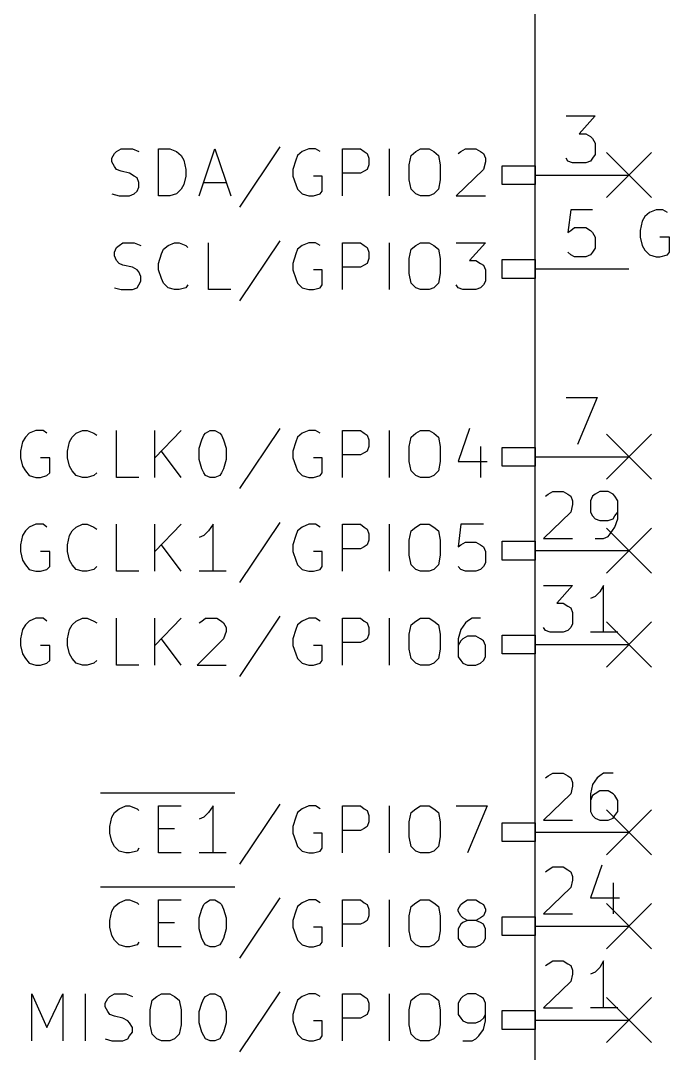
# Model space of a CAD drawing. Extents: x 0.4 to 11.3, y -7.9 to -0.4.
# Drawn here: x 8.752 to 9.443, y -3.035 to -1.935 of the extents above; entities that cross this region are included whole.
import ezdxf

# ---------------------------------------------------------------- set-up
doc = ezdxf.new("R2010")
doc.units = 0
doc.header["$MEASUREMENT"] = 0
for name, color, linetype in [('BLACK', 7, 'CONTINUOUS'), ('BLUE2', 5, 'CONTINUOUS'), ('CYAN2', 4, 'CONTINUOUS'), ('LYELLOW', 51, 'CONTINUOUS'), ('RED2', 1, 'CONTINUOUS')]:
    doc.layers.add(name, color=color, linetype=linetype)

msp = doc.modelspace()

# ---------------------------------------------------------------- linework, layer by layer
at = {"layer": 'BLACK', "linetype": 'CONTINUOUS'}
for p, q in [((9.417, -2.144), (9.414, -2.149)), ((9.422, -2.14), (9.417, -2.144)), ((9.429, -2.137), (9.422, -2.14)), ((9.436, -2.137), (9.429, -2.137)), ((9.441, -2.14), (9.436, -2.137)), ((9.414, -2.149), (9.412, -2.159)), ((9.412, -2.159), (9.412, -2.166)), ((9.412, -2.166), (9.414, -2.175)), ((9.443, -2.166), (9.433, -2.166)), ((9.443, -2.182), (9.443, -2.166)), ((9.414, -2.175), (9.417, -2.18)), ((9.417, -2.18), (9.422, -2.185)), ((9.422, -2.185), (9.429, -2.187)), ((9.429, -2.187), (9.433, -2.187)), ((9.433, -2.187), (9.441, -2.185)), ((9.441, -2.185), (9.443, -2.182))]:
    msp.add_line(p, q, dxfattribs=at)
at = {"layer": 'BLUE2', "linetype": 'CONTINUOUS'}
for p, q in [((9.376, -2.076), (9.424, -2.124)), ((9.424, -2.076), (9.376, -2.124)), ((9.376, -2.376), (9.424, -2.424)), ((9.424, -2.376), (9.376, -2.424)), ((9.376, -2.476), (9.424, -2.524)), ((9.424, -2.476), (9.376, -2.524)), ((9.376, -2.576), (9.424, -2.624)), ((9.424, -2.576), (9.376, -2.624)), ((9.376, -2.776), (9.424, -2.824)), ((9.424, -2.776), (9.376, -2.824)), ((9.376, -2.876), (9.424, -2.924)), ((9.424, -2.876), (9.376, -2.924)), ((9.376, -2.976), (9.424, -3.024)), ((9.424, -2.976), (9.376, -3.024))]:
    msp.add_line(p, q, dxfattribs=at)
at = {"layer": 'CYAN2', "linetype": 'CONTINUOUS'}
for p, q in [((8.849, -2.082), (8.852, -2.077)), ((8.852, -2.077), (8.854, -2.075)), ((8.854, -2.075), (8.859, -2.072)), ((8.859, -2.072), (8.871, -2.072)), ((8.871, -2.072), (8.878, -2.075)), ((8.899, -2.122), (8.899, -2.072)), ((8.899, -2.072), (8.911, -2.072)), ((8.911, -2.072), (8.918, -2.075)), ((8.918, -2.075), (8.923, -2.079)), ((8.942, -2.122), (8.959, -2.072)), ((8.959, -2.072), (8.976, -2.122)), ((9.028, -2.07), (8.985, -2.134)), ((9.052, -2.075), (9.047, -2.079)), ((9.059, -2.072), (9.052, -2.075)), ((9.066, -2.072), (9.059, -2.072)), ((9.071, -2.075), (9.066, -2.072)), ((9.095, -2.122), (9.095, -2.072)), ((9.095, -2.072), (9.114, -2.072)), ((9.114, -2.072), (9.118, -2.075)), ((9.118, -2.075), (9.121, -2.077)), ((9.121, -2.077), (9.123, -2.082)), ((9.145, -2.122), (9.145, -2.072)), ((9.168, -2.079), (9.173, -2.075)), ((9.173, -2.075), (9.178, -2.072)), ((9.178, -2.072), (9.187, -2.072)), ((9.187, -2.072), (9.192, -2.075)), ((9.192, -2.075), (9.197, -2.079)), ((9.218, -2.077), (9.221, -2.075)), ((9.221, -2.075), (9.226, -2.072)), ((9.226, -2.072), (9.237, -2.072)), ((9.237, -2.072), (9.242, -2.075)), ((9.242, -2.075), (9.245, -2.077)), ((9.245, -2.077), (9.247, -2.082)), ((8.849, -2.086), (8.849, -2.082)), ((8.852, -2.091), (8.849, -2.086)), ((8.923, -2.079), (8.926, -2.084)), ((8.926, -2.084), (8.928, -2.094)), ((9.045, -2.084), (9.042, -2.094)), ((9.047, -2.079), (9.045, -2.084)), ((9.123, -2.089), (9.121, -2.094)), ((9.123, -2.082), (9.123, -2.089)), ((9.166, -2.089), (9.168, -2.079)), ((9.166, -2.105), (9.166, -2.089)), ((9.197, -2.079), (9.199, -2.089)), ((9.199, -2.089), (9.199, -2.105)), ((9.247, -2.086), (9.245, -2.094)), ((9.247, -2.082), (9.247, -2.086)), ((8.854, -2.094), (8.852, -2.091)), ((8.859, -2.096), (8.854, -2.094)), ((8.868, -2.098), (8.859, -2.096)), ((8.873, -2.101), (8.868, -2.098)), ((8.876, -2.103), (8.873, -2.101)), ((8.928, -2.101), (8.926, -2.11)), ((8.928, -2.094), (8.928, -2.101)), ((9.042, -2.094), (9.042, -2.101)), ((9.042, -2.101), (9.045, -2.11)), ((9.073, -2.101), (9.064, -2.101)), ((9.073, -2.117), (9.073, -2.101)), ((9.114, -2.098), (9.095, -2.098)), ((9.118, -2.096), (9.114, -2.098)), ((9.121, -2.094), (9.118, -2.096)), ((9.245, -2.094), (9.216, -2.122)), ((8.878, -2.108), (8.876, -2.103)), ((8.878, -2.113), (8.878, -2.108)), ((8.926, -2.11), (8.923, -2.115)), ((8.947, -2.108), (8.971, -2.108)), ((9.045, -2.11), (9.047, -2.115)), ((9.168, -2.115), (9.166, -2.105)), ((9.199, -2.105), (9.197, -2.115)), ((8.849, -2.12), (8.857, -2.122)), ((8.857, -2.122), (8.868, -2.122)), ((8.868, -2.122), (8.873, -2.12)), ((8.873, -2.12), (8.876, -2.117)), ((8.876, -2.117), (8.878, -2.113)), ((8.911, -2.122), (8.899, -2.122)), ((8.918, -2.12), (8.911, -2.122)), ((8.923, -2.115), (8.918, -2.12)), ((9.047, -2.115), (9.052, -2.12)), ((9.052, -2.12), (9.059, -2.122)), ((9.059, -2.122), (9.064, -2.122)), ((9.064, -2.122), (9.071, -2.12)), ((9.071, -2.12), (9.073, -2.117)), ((9.173, -2.12), (9.168, -2.115)), ((9.178, -2.122), (9.173, -2.12)), ((9.187, -2.122), (9.178, -2.122)), ((9.192, -2.12), (9.187, -2.122)), ((9.197, -2.115), (9.192, -2.12)), ((9.216, -2.122), (9.247, -2.122)), ((8.852, -2.182), (8.854, -2.177)), ((8.854, -2.177), (8.857, -2.175)), ((8.857, -2.175), (8.861, -2.172)), ((8.861, -2.172), (8.873, -2.172)), ((8.873, -2.172), (8.88, -2.175)), ((8.904, -2.179), (8.909, -2.175)), ((8.909, -2.175), (8.916, -2.172)), ((8.916, -2.172), (8.921, -2.172)), ((8.921, -2.172), (8.928, -2.175)), ((8.928, -2.175), (8.93, -2.177)), ((8.952, -2.222), (8.952, -2.172)), ((9.028, -2.17), (8.985, -2.234)), ((9.052, -2.175), (9.047, -2.179)), ((9.059, -2.172), (9.052, -2.175)), ((9.066, -2.172), (9.059, -2.172)), ((9.071, -2.175), (9.066, -2.172)), ((9.095, -2.222), (9.095, -2.172)), ((9.095, -2.172), (9.114, -2.172)), ((9.114, -2.172), (9.118, -2.175)), ((9.118, -2.175), (9.121, -2.177)), ((9.121, -2.177), (9.123, -2.182)), ((9.145, -2.222), (9.145, -2.172)), ((9.168, -2.179), (9.173, -2.175)), ((9.173, -2.175), (9.178, -2.172)), ((9.178, -2.172), (9.187, -2.172)), ((9.187, -2.172), (9.192, -2.175)), ((9.192, -2.175), (9.197, -2.179)), ((9.216, -2.172), (9.247, -2.172)), ((9.247, -2.172), (9.23, -2.191)), ((8.852, -2.186), (8.852, -2.182)), ((8.854, -2.191), (8.852, -2.186)), ((8.899, -2.194), (8.902, -2.184)), ((8.902, -2.184), (8.904, -2.179)), ((9.045, -2.184), (9.042, -2.194)), ((9.047, -2.179), (9.045, -2.184)), ((9.123, -2.182), (9.123, -2.189)), ((9.166, -2.189), (9.168, -2.179)), ((9.197, -2.179), (9.199, -2.189)), ((8.857, -2.194), (8.854, -2.191)), ((8.861, -2.196), (8.857, -2.194)), ((8.871, -2.198), (8.861, -2.196)), ((8.876, -2.201), (8.871, -2.198)), ((8.899, -2.201), (8.899, -2.194)), ((9.042, -2.194), (9.042, -2.201)), ((9.114, -2.198), (9.095, -2.198)), ((9.118, -2.196), (9.114, -2.198)), ((9.121, -2.194), (9.118, -2.196)), ((9.123, -2.189), (9.121, -2.194)), ((9.166, -2.205), (9.166, -2.189)), ((9.199, -2.189), (9.199, -2.205)), ((9.23, -2.191), (9.237, -2.191)), ((9.237, -2.191), (9.242, -2.194)), ((9.242, -2.194), (9.245, -2.196)), ((9.245, -2.196), (9.247, -2.201)), ((8.878, -2.203), (8.876, -2.201)), ((8.88, -2.208), (8.878, -2.203)), ((8.88, -2.213), (8.88, -2.208)), ((8.902, -2.21), (8.899, -2.201)), ((8.904, -2.215), (8.902, -2.21)), ((9.042, -2.201), (9.045, -2.21)), ((9.045, -2.21), (9.047, -2.215)), ((9.073, -2.201), (9.064, -2.201)), ((9.073, -2.217), (9.073, -2.201)), ((9.168, -2.215), (9.166, -2.205)), ((9.199, -2.205), (9.197, -2.215)), ((9.247, -2.201), (9.247, -2.213)), ((8.852, -2.22), (8.859, -2.222)), ((8.859, -2.222), (8.871, -2.222)), ((8.871, -2.222), (8.876, -2.22)), ((8.876, -2.22), (8.878, -2.217)), ((8.878, -2.217), (8.88, -2.213)), ((8.909, -2.22), (8.904, -2.215)), ((8.916, -2.222), (8.909, -2.22)), ((8.921, -2.222), (8.916, -2.222)), ((8.928, -2.22), (8.921, -2.222)), ((8.93, -2.217), (8.928, -2.22)), ((8.976, -2.222), (8.952, -2.222)), ((9.047, -2.215), (9.052, -2.22)), ((9.052, -2.22), (9.059, -2.222)), ((9.059, -2.222), (9.064, -2.222)), ((9.064, -2.222), (9.071, -2.22)), ((9.071, -2.22), (9.073, -2.217)), ((9.173, -2.22), (9.168, -2.215)), ((9.178, -2.222), (9.173, -2.22)), ((9.187, -2.222), (9.178, -2.222)), ((9.192, -2.22), (9.187, -2.222)), ((9.197, -2.215), (9.192, -2.22)), ((9.218, -2.22), (9.216, -2.217)), ((9.223, -2.222), (9.218, -2.22)), ((9.237, -2.222), (9.223, -2.222)), ((9.242, -2.22), (9.237, -2.222)), ((9.245, -2.217), (9.242, -2.22)), ((9.247, -2.213), (9.245, -2.217)), ((8.761, -2.375), (8.757, -2.379)), ((8.768, -2.372), (8.761, -2.375)), ((8.776, -2.372), (8.768, -2.372)), ((8.78, -2.375), (8.776, -2.372)), ((8.807, -2.379), (8.811, -2.375)), ((8.811, -2.375), (8.818, -2.372)), ((8.818, -2.372), (8.823, -2.372)), ((8.823, -2.372), (8.83, -2.375)), ((8.83, -2.375), (8.833, -2.377)), ((8.854, -2.422), (8.854, -2.372)), ((8.895, -2.422), (8.895, -2.372)), ((8.923, -2.372), (8.895, -2.401)), ((8.947, -2.377), (8.949, -2.375)), ((8.949, -2.375), (8.954, -2.372)), ((8.954, -2.372), (8.959, -2.372)), ((8.959, -2.372), (8.964, -2.375)), ((8.964, -2.375), (8.966, -2.377)), ((9.028, -2.37), (8.985, -2.434)), ((9.052, -2.375), (9.047, -2.379)), ((9.059, -2.372), (9.052, -2.375)), ((9.066, -2.372), (9.059, -2.372)), ((9.071, -2.375), (9.066, -2.372)), ((9.095, -2.422), (9.095, -2.372)), ((9.095, -2.372), (9.114, -2.372)), ((9.114, -2.372), (9.118, -2.375)), ((9.118, -2.375), (9.121, -2.377)), ((9.145, -2.422), (9.145, -2.372)), ((9.168, -2.379), (9.173, -2.375)), ((9.173, -2.375), (9.178, -2.372)), ((9.178, -2.372), (9.187, -2.372)), ((9.187, -2.372), (9.192, -2.375)), ((9.192, -2.375), (9.197, -2.379)), ((9.23, -2.37), (9.218, -2.405)), ((8.754, -2.384), (8.752, -2.394)), ((8.757, -2.379), (8.754, -2.384)), ((8.802, -2.394), (8.804, -2.384)), ((8.804, -2.384), (8.807, -2.379)), ((8.942, -2.391), (8.945, -2.382)), ((8.945, -2.382), (8.947, -2.377)), ((8.966, -2.377), (8.968, -2.382)), ((8.968, -2.382), (8.971, -2.391)), ((9.045, -2.384), (9.042, -2.394)), ((9.047, -2.379), (9.045, -2.384)), ((9.121, -2.377), (9.123, -2.382)), ((9.123, -2.382), (9.123, -2.389)), ((9.166, -2.389), (9.168, -2.379)), ((9.197, -2.379), (9.199, -2.389)), ((8.752, -2.394), (8.752, -2.401)), ((8.802, -2.401), (8.802, -2.394)), ((8.923, -2.422), (8.902, -2.394)), ((8.942, -2.403), (8.942, -2.391)), ((8.971, -2.391), (8.971, -2.403)), ((9.042, -2.394), (9.042, -2.401)), ((9.118, -2.396), (9.114, -2.398)), ((9.121, -2.394), (9.118, -2.396)), ((9.123, -2.389), (9.121, -2.394)), ((9.166, -2.405), (9.166, -2.389)), ((9.199, -2.389), (9.199, -2.405)), ((9.242, -2.389), (9.242, -2.422)), ((8.752, -2.401), (8.754, -2.41)), ((8.783, -2.401), (8.773, -2.401)), ((8.783, -2.417), (8.783, -2.401)), ((8.804, -2.41), (8.802, -2.401)), ((8.945, -2.413), (8.942, -2.403)), ((8.971, -2.403), (8.968, -2.413)), ((9.042, -2.401), (9.045, -2.41)), ((9.073, -2.401), (9.064, -2.401)), ((9.073, -2.417), (9.073, -2.401)), ((9.114, -2.398), (9.095, -2.398)), ((9.168, -2.415), (9.166, -2.405)), ((9.199, -2.405), (9.197, -2.415)), ((9.218, -2.405), (9.249, -2.405)), ((8.754, -2.41), (8.757, -2.415)), ((8.757, -2.415), (8.761, -2.42)), ((8.761, -2.42), (8.768, -2.422)), ((8.773, -2.422), (8.78, -2.42)), ((8.78, -2.42), (8.783, -2.417)), ((8.807, -2.415), (8.804, -2.41)), ((8.811, -2.42), (8.807, -2.415)), ((8.818, -2.422), (8.811, -2.42)), ((8.83, -2.42), (8.823, -2.422)), ((8.833, -2.417), (8.83, -2.42)), ((8.947, -2.417), (8.945, -2.413)), ((8.949, -2.42), (8.947, -2.417)), ((8.954, -2.422), (8.949, -2.42)), ((8.964, -2.42), (8.959, -2.422)), ((8.966, -2.417), (8.964, -2.42)), ((8.968, -2.413), (8.966, -2.417)), ((9.045, -2.41), (9.047, -2.415)), ((9.047, -2.415), (9.052, -2.42)), ((9.052, -2.42), (9.059, -2.422)), ((9.064, -2.422), (9.071, -2.42)), ((9.071, -2.42), (9.073, -2.417)), ((9.173, -2.42), (9.168, -2.415)), ((9.178, -2.422), (9.173, -2.42)), ((9.192, -2.42), (9.187, -2.422)), ((9.197, -2.415), (9.192, -2.42)), ((8.768, -2.422), (8.773, -2.422)), ((8.823, -2.422), (8.818, -2.422)), ((8.878, -2.422), (8.854, -2.422)), ((8.959, -2.422), (8.954, -2.422)), ((9.059, -2.422), (9.064, -2.422)), ((9.187, -2.422), (9.178, -2.422)), ((8.768, -2.472), (8.761, -2.475)), ((8.776, -2.472), (8.768, -2.472)), ((8.78, -2.475), (8.776, -2.472)), ((8.811, -2.475), (8.818, -2.472)), ((8.818, -2.472), (8.823, -2.472)), ((8.823, -2.472), (8.83, -2.475)), ((8.854, -2.522), (8.854, -2.472)), ((8.895, -2.522), (8.895, -2.472)), ((8.923, -2.472), (8.895, -2.501)), ((8.957, -2.472), (8.952, -2.479)), ((8.957, -2.522), (8.957, -2.472)), ((9.028, -2.47), (8.985, -2.534)), ((9.059, -2.472), (9.052, -2.475)), ((9.066, -2.472), (9.059, -2.472)), ((9.071, -2.475), (9.066, -2.472)), ((9.095, -2.522), (9.095, -2.472)), ((9.095, -2.472), (9.114, -2.472)), ((9.114, -2.472), (9.118, -2.475)), ((9.145, -2.522), (9.145, -2.472)), ((9.173, -2.475), (9.178, -2.472)), ((9.178, -2.472), (9.187, -2.472)), ((9.187, -2.472), (9.192, -2.475)), ((9.221, -2.472), (9.218, -2.496)), ((9.245, -2.472), (9.221, -2.472)), ((8.754, -2.484), (8.752, -2.494)), ((8.757, -2.479), (8.754, -2.484)), ((8.761, -2.475), (8.757, -2.479)), ((8.802, -2.494), (8.804, -2.484)), ((8.804, -2.484), (8.807, -2.479)), ((8.807, -2.479), (8.811, -2.475)), ((8.83, -2.475), (8.833, -2.477)), ((8.947, -2.484), (8.942, -2.486)), ((8.952, -2.479), (8.947, -2.484)), ((9.045, -2.484), (9.042, -2.494)), ((9.047, -2.479), (9.045, -2.484)), ((9.052, -2.475), (9.047, -2.479)), ((9.118, -2.475), (9.121, -2.477)), ((9.121, -2.477), (9.123, -2.482)), ((9.123, -2.482), (9.123, -2.489)), ((9.166, -2.489), (9.168, -2.479)), ((9.168, -2.479), (9.173, -2.475)), ((9.192, -2.475), (9.197, -2.479)), ((9.197, -2.479), (9.199, -2.489)), ((8.752, -2.494), (8.752, -2.501)), ((8.802, -2.501), (8.802, -2.494)), ((8.923, -2.522), (8.902, -2.494)), ((9.042, -2.494), (9.042, -2.501)), ((9.118, -2.496), (9.114, -2.498)), ((9.121, -2.494), (9.118, -2.496)), ((9.123, -2.489), (9.121, -2.494)), ((9.166, -2.505), (9.166, -2.489)), ((9.199, -2.489), (9.199, -2.505)), ((9.218, -2.496), (9.221, -2.494)), ((9.221, -2.494), (9.226, -2.491)), ((9.226, -2.491), (9.237, -2.491)), ((9.237, -2.491), (9.242, -2.494)), ((9.242, -2.494), (9.245, -2.496)), ((9.245, -2.496), (9.247, -2.501)), ((8.752, -2.501), (8.754, -2.51)), ((8.783, -2.501), (8.773, -2.501)), ((8.783, -2.517), (8.783, -2.501)), ((8.804, -2.51), (8.802, -2.501)), ((9.042, -2.501), (9.045, -2.51)), ((9.073, -2.501), (9.064, -2.501)), ((9.073, -2.517), (9.073, -2.501)), ((9.114, -2.498), (9.095, -2.498)), ((9.168, -2.515), (9.166, -2.505)), ((9.199, -2.505), (9.197, -2.515)), ((9.247, -2.501), (9.247, -2.513)), ((8.754, -2.51), (8.757, -2.515)), ((8.757, -2.515), (8.761, -2.52)), ((8.78, -2.52), (8.783, -2.517)), ((8.807, -2.515), (8.804, -2.51)), ((8.811, -2.52), (8.807, -2.515)), ((8.833, -2.517), (8.83, -2.52)), ((9.045, -2.51), (9.047, -2.515)), ((9.047, -2.515), (9.052, -2.52)), ((9.071, -2.52), (9.073, -2.517)), ((9.173, -2.52), (9.168, -2.515)), ((9.197, -2.515), (9.192, -2.52)), ((9.221, -2.52), (9.218, -2.517)), ((9.245, -2.517), (9.242, -2.52)), ((9.247, -2.513), (9.245, -2.517)), ((8.761, -2.52), (8.768, -2.522)), ((8.768, -2.522), (8.773, -2.522)), ((8.773, -2.522), (8.78, -2.52)), ((8.818, -2.522), (8.811, -2.52)), ((8.823, -2.522), (8.818, -2.522)), ((8.83, -2.52), (8.823, -2.522)), ((8.878, -2.522), (8.854, -2.522)), ((8.971, -2.522), (8.942, -2.522)), ((9.052, -2.52), (9.059, -2.522)), ((9.059, -2.522), (9.064, -2.522)), ((9.064, -2.522), (9.071, -2.52)), ((9.178, -2.522), (9.173, -2.52)), ((9.187, -2.522), (9.178, -2.522)), ((9.192, -2.52), (9.187, -2.522)), ((9.226, -2.522), (9.221, -2.52)), ((9.237, -2.522), (9.226, -2.522)), ((9.242, -2.52), (9.237, -2.522)), ((8.768, -2.572), (8.761, -2.575)), ((8.776, -2.572), (8.768, -2.572)), ((8.78, -2.575), (8.776, -2.572)), ((8.811, -2.575), (8.818, -2.572)), ((8.818, -2.572), (8.823, -2.572)), ((8.823, -2.572), (8.83, -2.575)), ((8.854, -2.622), (8.854, -2.572)), ((8.895, -2.622), (8.895, -2.572)), ((8.923, -2.572), (8.895, -2.601)), ((8.945, -2.575), (8.949, -2.572)), ((8.949, -2.572), (8.961, -2.572)), ((8.961, -2.572), (8.966, -2.575)), ((9.028, -2.57), (8.985, -2.634)), ((9.059, -2.572), (9.052, -2.575)), ((9.066, -2.572), (9.059, -2.572)), ((9.071, -2.575), (9.066, -2.572)), ((9.095, -2.622), (9.095, -2.572)), ((9.095, -2.572), (9.114, -2.572)), ((9.114, -2.572), (9.118, -2.575)), ((9.145, -2.622), (9.145, -2.572)), ((9.173, -2.575), (9.178, -2.572)), ((9.178, -2.572), (9.187, -2.572)), ((9.187, -2.572), (9.192, -2.575)), ((9.233, -2.572), (9.228, -2.575)), ((9.242, -2.572), (9.233, -2.572)), ((8.754, -2.584), (8.752, -2.594)), ((8.757, -2.579), (8.754, -2.584)), ((8.761, -2.575), (8.757, -2.579)), ((8.802, -2.594), (8.804, -2.584)), ((8.804, -2.584), (8.807, -2.579)), ((8.807, -2.579), (8.811, -2.575)), ((8.83, -2.575), (8.833, -2.577)), ((8.942, -2.577), (8.945, -2.575)), ((8.966, -2.575), (8.968, -2.577)), ((8.968, -2.577), (8.971, -2.582)), ((8.971, -2.582), (8.971, -2.586)), ((9.045, -2.584), (9.042, -2.594)), ((9.047, -2.579), (9.045, -2.584)), ((9.052, -2.575), (9.047, -2.579)), ((9.118, -2.575), (9.121, -2.577)), ((9.121, -2.577), (9.123, -2.582)), ((9.123, -2.582), (9.123, -2.589)), ((9.166, -2.589), (9.168, -2.579)), ((9.168, -2.579), (9.173, -2.575)), ((9.192, -2.575), (9.197, -2.579)), ((9.197, -2.579), (9.199, -2.589)), ((9.221, -2.584), (9.218, -2.594)), ((9.226, -2.577), (9.221, -2.584)), ((9.228, -2.575), (9.226, -2.577)), ((8.752, -2.594), (8.752, -2.601)), ((8.802, -2.601), (8.802, -2.594)), ((8.923, -2.622), (8.902, -2.594)), ((8.968, -2.594), (8.94, -2.622)), ((8.971, -2.586), (8.968, -2.594)), ((9.042, -2.594), (9.042, -2.601)), ((9.121, -2.594), (9.118, -2.596)), ((9.123, -2.589), (9.121, -2.594)), ((9.166, -2.605), (9.166, -2.589)), ((9.199, -2.589), (9.199, -2.605)), ((9.218, -2.594), (9.218, -2.613)), ((9.223, -2.594), (9.221, -2.596)), ((9.228, -2.591), (9.223, -2.594)), ((9.237, -2.591), (9.228, -2.591)), ((9.242, -2.594), (9.237, -2.591)), ((9.245, -2.596), (9.242, -2.594)), ((8.752, -2.601), (8.754, -2.61)), ((8.783, -2.601), (8.773, -2.601)), ((8.783, -2.617), (8.783, -2.601)), ((8.804, -2.61), (8.802, -2.601)), ((9.042, -2.601), (9.045, -2.61)), ((9.073, -2.601), (9.064, -2.601)), ((9.073, -2.617), (9.073, -2.601)), ((9.114, -2.598), (9.095, -2.598)), ((9.118, -2.596), (9.114, -2.598)), ((9.168, -2.615), (9.166, -2.605)), ((9.199, -2.605), (9.197, -2.615)), ((9.221, -2.596), (9.218, -2.601)), ((9.247, -2.601), (9.245, -2.596)), ((9.247, -2.613), (9.247, -2.601)), ((8.754, -2.61), (8.757, -2.615)), ((8.757, -2.615), (8.761, -2.62)), ((8.78, -2.62), (8.783, -2.617)), ((8.807, -2.615), (8.804, -2.61)), ((8.811, -2.62), (8.807, -2.615)), ((8.833, -2.617), (8.83, -2.62)), ((9.045, -2.61), (9.047, -2.615)), ((9.047, -2.615), (9.052, -2.62)), ((9.071, -2.62), (9.073, -2.617)), ((9.173, -2.62), (9.168, -2.615)), ((9.197, -2.615), (9.192, -2.62)), ((9.218, -2.613), (9.221, -2.617)), ((9.221, -2.617), (9.223, -2.62)), ((9.242, -2.62), (9.245, -2.617)), ((9.245, -2.617), (9.247, -2.613)), ((8.761, -2.62), (8.768, -2.622)), ((8.768, -2.622), (8.773, -2.622)), ((8.773, -2.622), (8.78, -2.62)), ((8.818, -2.622), (8.811, -2.62)), ((8.823, -2.622), (8.818, -2.622)), ((8.83, -2.62), (8.823, -2.622)), ((8.878, -2.622), (8.854, -2.622)), ((8.94, -2.622), (8.971, -2.622)), ((9.052, -2.62), (9.059, -2.622)), ((9.059, -2.622), (9.064, -2.622)), ((9.064, -2.622), (9.071, -2.62)), ((9.178, -2.622), (9.173, -2.62)), ((9.187, -2.622), (9.178, -2.622)), ((9.192, -2.62), (9.187, -2.622)), ((9.223, -2.62), (9.228, -2.622)), ((9.228, -2.622), (9.237, -2.622)), ((9.237, -2.622), (9.242, -2.62)), ((8.837, -2.758), (8.887, -2.758)), ((8.887, -2.758), (8.933, -2.758)), ((8.933, -2.758), (8.98, -2.758)), ((8.857, -2.775), (8.864, -2.772)), ((8.864, -2.772), (8.868, -2.772)), ((8.868, -2.772), (8.876, -2.775)), ((8.899, -2.822), (8.899, -2.772)), ((8.899, -2.772), (8.923, -2.772)), ((8.957, -2.772), (8.952, -2.779)), ((8.957, -2.822), (8.957, -2.772)), ((9.028, -2.77), (8.985, -2.834)), ((9.059, -2.772), (9.052, -2.775)), ((9.066, -2.772), (9.059, -2.772)), ((9.071, -2.775), (9.066, -2.772)), ((9.095, -2.822), (9.095, -2.772)), ((9.095, -2.772), (9.114, -2.772)), ((9.114, -2.772), (9.118, -2.775)), ((9.145, -2.822), (9.145, -2.772)), ((9.173, -2.775), (9.178, -2.772)), ((9.178, -2.772), (9.187, -2.772)), ((9.187, -2.772), (9.192, -2.775)), ((9.216, -2.772), (9.249, -2.772)), ((9.249, -2.772), (9.228, -2.822)), ((8.849, -2.784), (8.852, -2.779)), ((8.852, -2.779), (8.857, -2.775)), ((8.876, -2.775), (8.878, -2.777)), ((8.952, -2.779), (8.947, -2.784)), ((9.047, -2.779), (9.045, -2.784)), ((9.052, -2.775), (9.047, -2.779)), ((9.118, -2.775), (9.121, -2.777)), ((9.121, -2.777), (9.123, -2.782)), ((9.123, -2.782), (9.123, -2.789)), ((9.166, -2.789), (9.168, -2.779)), ((9.168, -2.779), (9.173, -2.775)), ((9.192, -2.775), (9.197, -2.779)), ((9.197, -2.779), (9.199, -2.789)), ((8.847, -2.794), (8.849, -2.784)), ((8.947, -2.784), (8.942, -2.786)), ((9.045, -2.784), (9.042, -2.794)), ((9.123, -2.789), (9.121, -2.794)), ((9.166, -2.805), (9.166, -2.789)), ((9.199, -2.789), (9.199, -2.805)), ((8.847, -2.801), (8.847, -2.794)), ((8.849, -2.81), (8.847, -2.801)), ((8.899, -2.796), (8.916, -2.796)), ((9.042, -2.794), (9.042, -2.801)), ((9.042, -2.801), (9.045, -2.81)), ((9.073, -2.801), (9.064, -2.801)), ((9.073, -2.817), (9.073, -2.801)), ((9.114, -2.798), (9.095, -2.798)), ((9.118, -2.796), (9.114, -2.798)), ((9.121, -2.794), (9.118, -2.796)), ((8.852, -2.815), (8.849, -2.81)), ((8.857, -2.82), (8.852, -2.815)), ((9.045, -2.81), (9.047, -2.815)), ((9.047, -2.815), (9.052, -2.82)), ((9.168, -2.815), (9.166, -2.805)), ((9.173, -2.82), (9.168, -2.815)), ((9.197, -2.815), (9.192, -2.82)), ((9.199, -2.805), (9.197, -2.815)), ((8.864, -2.822), (8.857, -2.82)), ((8.868, -2.822), (8.864, -2.822)), ((8.876, -2.82), (8.868, -2.822)), ((8.878, -2.817), (8.876, -2.82)), ((8.923, -2.822), (8.899, -2.822)), ((8.971, -2.822), (8.942, -2.822)), ((9.052, -2.82), (9.059, -2.822)), ((9.059, -2.822), (9.064, -2.822)), ((9.064, -2.822), (9.071, -2.82)), ((9.071, -2.82), (9.073, -2.817)), ((9.178, -2.822), (9.173, -2.82)), ((9.187, -2.822), (9.178, -2.822)), ((9.192, -2.82), (9.187, -2.822)), ((8.837, -2.858), (8.887, -2.858)), ((8.887, -2.858), (8.933, -2.858)), ((8.933, -2.858), (8.98, -2.858)), ((9.028, -2.87), (8.985, -2.934)), ((8.849, -2.884), (8.852, -2.879)), ((8.852, -2.879), (8.857, -2.875)), ((8.857, -2.875), (8.864, -2.872)), ((8.864, -2.872), (8.868, -2.872)), ((8.868, -2.872), (8.876, -2.875)), ((8.876, -2.875), (8.878, -2.877)), ((8.899, -2.922), (8.899, -2.872)), ((8.899, -2.872), (8.923, -2.872)), ((8.942, -2.891), (8.945, -2.882)), ((8.945, -2.882), (8.947, -2.877)), ((8.947, -2.877), (8.949, -2.875)), ((8.949, -2.875), (8.954, -2.872)), ((8.954, -2.872), (8.959, -2.872)), ((8.959, -2.872), (8.964, -2.875)), ((8.964, -2.875), (8.966, -2.877)), ((8.966, -2.877), (8.968, -2.882)), ((8.968, -2.882), (8.971, -2.891)), ((9.047, -2.879), (9.045, -2.884)), ((9.052, -2.875), (9.047, -2.879)), ((9.059, -2.872), (9.052, -2.875)), ((9.066, -2.872), (9.059, -2.872)), ((9.071, -2.875), (9.066, -2.872)), ((9.095, -2.922), (9.095, -2.872)), ((9.095, -2.872), (9.114, -2.872)), ((9.114, -2.872), (9.118, -2.875)), ((9.118, -2.875), (9.121, -2.877)), ((9.121, -2.877), (9.123, -2.882)), ((9.123, -2.882), (9.123, -2.889)), ((9.145, -2.922), (9.145, -2.872)), ((9.166, -2.889), (9.168, -2.879)), ((9.168, -2.879), (9.173, -2.875)), ((9.173, -2.875), (9.178, -2.872)), ((9.178, -2.872), (9.187, -2.872)), ((9.187, -2.872), (9.192, -2.875)), ((9.192, -2.875), (9.197, -2.879)), ((9.197, -2.879), (9.199, -2.889)), ((9.218, -2.882), (9.221, -2.877)), ((9.218, -2.884), (9.218, -2.882)), ((9.221, -2.877), (9.223, -2.875)), ((9.223, -2.875), (9.228, -2.872)), ((9.228, -2.872), (9.237, -2.872)), ((9.237, -2.872), (9.242, -2.875)), ((9.242, -2.875), (9.245, -2.877)), ((9.245, -2.877), (9.247, -2.882)), ((9.247, -2.882), (9.247, -2.884)), ((8.847, -2.894), (8.849, -2.884)), ((8.942, -2.903), (8.942, -2.891)), ((8.971, -2.891), (8.971, -2.903)), ((9.045, -2.884), (9.042, -2.894)), ((9.123, -2.889), (9.121, -2.894)), ((9.166, -2.905), (9.166, -2.889)), ((9.199, -2.889), (9.199, -2.905)), ((9.221, -2.889), (9.218, -2.884)), ((9.223, -2.891), (9.221, -2.889)), ((9.228, -2.894), (9.223, -2.891)), ((9.242, -2.891), (9.237, -2.894)), ((9.245, -2.889), (9.242, -2.891)), ((9.247, -2.884), (9.245, -2.889)), ((8.847, -2.901), (8.847, -2.894)), ((8.849, -2.91), (8.847, -2.901)), ((8.899, -2.896), (8.916, -2.896)), ((8.945, -2.913), (8.942, -2.903)), ((8.971, -2.903), (8.968, -2.913)), ((9.042, -2.894), (9.042, -2.901)), ((9.042, -2.901), (9.045, -2.91)), ((9.073, -2.901), (9.064, -2.901)), ((9.073, -2.917), (9.073, -2.901)), ((9.114, -2.898), (9.095, -2.898)), ((9.118, -2.896), (9.114, -2.898)), ((9.121, -2.894), (9.118, -2.896)), ((9.221, -2.898), (9.218, -2.903)), ((9.218, -2.903), (9.218, -2.913)), ((9.223, -2.896), (9.221, -2.898)), ((9.228, -2.894), (9.223, -2.896)), ((9.237, -2.894), (9.228, -2.894)), ((9.242, -2.896), (9.237, -2.894)), ((9.245, -2.898), (9.242, -2.896)), ((9.247, -2.903), (9.245, -2.898)), ((9.247, -2.913), (9.247, -2.903)), ((8.852, -2.915), (8.849, -2.91)), ((8.857, -2.92), (8.852, -2.915)), ((8.947, -2.917), (8.945, -2.913)), ((8.968, -2.913), (8.966, -2.917)), ((9.045, -2.91), (9.047, -2.915)), ((9.047, -2.915), (9.052, -2.92)), ((9.168, -2.915), (9.166, -2.905)), ((9.173, -2.92), (9.168, -2.915)), ((9.197, -2.915), (9.192, -2.92)), ((9.199, -2.905), (9.197, -2.915)), ((9.218, -2.913), (9.221, -2.917)), ((9.245, -2.917), (9.247, -2.913)), ((8.864, -2.922), (8.857, -2.92)), ((8.868, -2.922), (8.864, -2.922)), ((8.876, -2.92), (8.868, -2.922)), ((8.878, -2.917), (8.876, -2.92)), ((8.923, -2.922), (8.899, -2.922)), ((8.949, -2.92), (8.947, -2.917)), ((8.954, -2.922), (8.949, -2.92)), ((8.959, -2.922), (8.954, -2.922)), ((8.964, -2.92), (8.959, -2.922)), ((8.966, -2.917), (8.964, -2.92)), ((9.052, -2.92), (9.059, -2.922)), ((9.059, -2.922), (9.064, -2.922)), ((9.064, -2.922), (9.071, -2.92)), ((9.071, -2.92), (9.073, -2.917)), ((9.178, -2.922), (9.173, -2.92)), ((9.187, -2.922), (9.178, -2.922)), ((9.192, -2.92), (9.187, -2.922)), ((9.221, -2.917), (9.223, -2.92)), ((9.223, -2.92), (9.228, -2.922)), ((9.228, -2.922), (9.237, -2.922)), ((9.237, -2.922), (9.242, -2.92)), ((9.242, -2.92), (9.245, -2.917)), ((8.764, -3.022), (8.764, -2.972)), ((8.764, -2.972), (8.78, -3.008)), ((8.78, -3.008), (8.797, -2.972)), ((8.797, -2.972), (8.797, -3.022)), ((8.821, -3.022), (8.821, -2.972)), ((8.842, -2.982), (8.845, -2.977)), ((8.845, -2.977), (8.847, -2.975)), ((8.847, -2.975), (8.852, -2.972)), ((8.852, -2.972), (8.864, -2.972)), ((8.864, -2.972), (8.871, -2.975)), ((8.89, -2.989), (8.892, -2.979)), ((8.892, -2.979), (8.897, -2.975)), ((8.897, -2.975), (8.902, -2.972)), ((8.902, -2.972), (8.911, -2.972)), ((8.911, -2.972), (8.916, -2.975)), ((8.916, -2.975), (8.921, -2.979)), ((8.921, -2.979), (8.923, -2.989)), ((8.945, -2.982), (8.947, -2.977)), ((8.947, -2.977), (8.949, -2.975)), ((8.949, -2.975), (8.954, -2.972)), ((8.954, -2.972), (8.959, -2.972)), ((8.959, -2.972), (8.964, -2.975)), ((8.964, -2.975), (8.966, -2.977)), ((8.966, -2.977), (8.968, -2.982)), ((9.028, -2.97), (8.985, -3.034)), ((9.047, -2.979), (9.045, -2.984)), ((9.052, -2.975), (9.047, -2.979)), ((9.059, -2.972), (9.052, -2.975)), ((9.066, -2.972), (9.059, -2.972)), ((9.071, -2.975), (9.066, -2.972)), ((9.095, -3.022), (9.095, -2.972)), ((9.095, -2.972), (9.114, -2.972)), ((9.114, -2.972), (9.118, -2.975)), ((9.118, -2.975), (9.121, -2.977)), ((9.121, -2.977), (9.123, -2.982)), ((9.145, -3.022), (9.145, -2.972)), ((9.166, -2.989), (9.168, -2.979)), ((9.168, -2.979), (9.173, -2.975)), ((9.173, -2.975), (9.178, -2.972)), ((9.178, -2.972), (9.187, -2.972)), ((9.187, -2.972), (9.192, -2.975)), ((9.192, -2.975), (9.197, -2.979)), ((9.197, -2.979), (9.199, -2.989)), ((9.221, -2.977), (9.218, -2.982)), ((9.223, -2.975), (9.221, -2.977)), ((9.228, -2.972), (9.223, -2.975)), ((9.237, -2.972), (9.228, -2.972)), ((9.242, -2.975), (9.237, -2.972)), ((9.245, -2.977), (9.242, -2.975)), ((9.247, -2.982), (9.245, -2.977)), ((8.842, -2.986), (8.842, -2.982)), ((8.845, -2.991), (8.842, -2.986)), ((8.847, -2.994), (8.845, -2.991)), ((8.89, -3.005), (8.89, -2.989)), ((8.923, -2.989), (8.923, -3.005)), ((8.942, -2.991), (8.945, -2.982)), ((8.942, -3.003), (8.942, -2.991)), ((8.968, -2.982), (8.971, -2.991)), ((8.971, -2.991), (8.971, -3.003)), ((9.045, -2.984), (9.042, -2.994)), ((9.123, -2.989), (9.121, -2.994)), ((9.123, -2.982), (9.123, -2.989)), ((9.166, -3.005), (9.166, -2.989)), ((9.199, -2.989), (9.199, -3.005)), ((9.218, -2.982), (9.218, -2.994)), ((9.247, -3.001), (9.247, -2.982)), ((8.852, -2.996), (8.847, -2.994)), ((8.861, -2.998), (8.852, -2.996)), ((8.866, -3.001), (8.861, -2.998)), ((8.868, -3.003), (8.866, -3.001)), ((8.871, -3.008), (8.868, -3.003)), ((8.945, -3.013), (8.942, -3.003)), ((8.971, -3.003), (8.968, -3.013)), ((9.042, -2.994), (9.042, -3.001)), ((9.042, -3.001), (9.045, -3.01)), ((9.073, -3.001), (9.064, -3.001)), ((9.073, -3.017), (9.073, -3.001)), ((9.114, -2.998), (9.095, -2.998)), ((9.118, -2.996), (9.114, -2.998)), ((9.121, -2.994), (9.118, -2.996)), ((9.218, -2.994), (9.221, -2.998)), ((9.221, -2.998), (9.223, -3.001)), ((9.223, -3.001), (9.228, -3.003)), ((9.228, -3.003), (9.237, -3.003)), ((9.237, -3.003), (9.242, -3.001)), ((9.242, -3.001), (9.245, -2.998)), ((9.245, -2.998), (9.247, -2.994)), ((9.245, -3.01), (9.247, -3.001)), ((8.868, -3.017), (8.871, -3.013)), ((8.871, -3.013), (8.871, -3.008)), ((8.892, -3.015), (8.89, -3.005)), ((8.923, -3.005), (8.921, -3.015)), ((8.947, -3.017), (8.945, -3.013)), ((8.968, -3.013), (8.966, -3.017)), ((9.045, -3.01), (9.047, -3.015)), ((9.168, -3.015), (9.166, -3.005)), ((9.199, -3.005), (9.197, -3.015)), ((9.24, -3.017), (9.245, -3.01)), ((8.842, -3.02), (8.849, -3.022)), ((8.849, -3.022), (8.861, -3.022)), ((8.861, -3.022), (8.866, -3.02)), ((8.866, -3.02), (8.868, -3.017)), ((8.897, -3.02), (8.892, -3.015)), ((8.902, -3.022), (8.897, -3.02)), ((8.911, -3.022), (8.902, -3.022)), ((8.916, -3.02), (8.911, -3.022)), ((8.921, -3.015), (8.916, -3.02)), ((8.949, -3.02), (8.947, -3.017)), ((8.954, -3.022), (8.949, -3.02)), ((8.959, -3.022), (8.954, -3.022)), ((8.964, -3.02), (8.959, -3.022)), ((8.966, -3.017), (8.964, -3.02)), ((9.047, -3.015), (9.052, -3.02)), ((9.052, -3.02), (9.059, -3.022)), ((9.059, -3.022), (9.064, -3.022)), ((9.064, -3.022), (9.071, -3.02)), ((9.071, -3.02), (9.073, -3.017)), ((9.173, -3.02), (9.168, -3.015)), ((9.178, -3.022), (9.173, -3.02)), ((9.187, -3.022), (9.178, -3.022)), ((9.192, -3.02), (9.187, -3.022)), ((9.197, -3.015), (9.192, -3.02)), ((9.223, -3.022), (9.233, -3.022)), ((9.233, -3.022), (9.237, -3.02)), ((9.237, -3.02), (9.24, -3.017))]:
    msp.add_line(p, q, dxfattribs=at)
at = {"layer": 'LYELLOW', "linetype": 'CONTINUOUS'}
msp.add_line((9.3, -3.9), (9.3, -1.5), dxfattribs=at)
at = {"layer": 'RED2', "linetype": 'CONTINUOUS'}
for p, q in [((9.3, -3.9), (9.3, -1.5)), ((9.3, -3.9), (9.3, -1.5)), ((9.333, -2.037), (9.364, -2.037)), ((9.364, -2.037), (9.347, -2.056)), ((9.347, -2.056), (9.354, -2.056)), ((9.354, -2.056), (9.359, -2.059)), ((9.359, -2.059), (9.361, -2.061)), ((9.361, -2.061), (9.364, -2.066)), ((9.364, -2.066), (9.364, -2.078)), ((9.364, -2.078), (9.361, -2.082)), ((9.265, -2.11), (9.265, -2.09)), ((9.265, -2.09), (9.3, -2.09)), ((9.3, -2.09), (9.3, -2.11)), ((9.335, -2.085), (9.333, -2.082)), ((9.34, -2.087), (9.335, -2.085)), ((9.354, -2.087), (9.34, -2.087)), ((9.359, -2.085), (9.354, -2.087)), ((9.361, -2.082), (9.359, -2.085)), ((9.3, -2.1), (9.4, -2.1)), ((9.3, -2.11), (9.265, -2.11)), ((9.338, -2.137), (9.335, -2.161)), ((9.361, -2.137), (9.338, -2.137)), ((9.335, -2.161), (9.338, -2.159)), ((9.338, -2.159), (9.342, -2.156)), ((9.342, -2.156), (9.354, -2.156)), ((9.354, -2.156), (9.359, -2.159)), ((9.359, -2.159), (9.361, -2.161)), ((9.361, -2.161), (9.364, -2.166)), ((9.364, -2.166), (9.364, -2.178)), ((9.364, -2.178), (9.361, -2.182)), ((9.338, -2.185), (9.335, -2.182)), ((9.342, -2.187), (9.338, -2.185)), ((9.354, -2.187), (9.342, -2.187)), ((9.359, -2.185), (9.354, -2.187)), ((9.361, -2.182), (9.359, -2.185)), ((9.265, -2.21), (9.265, -2.19)), ((9.265, -2.19), (9.3, -2.19)), ((9.3, -2.19), (9.3, -2.21)), ((9.3, -2.21), (9.265, -2.21)), ((9.3, -2.2), (9.4, -2.2)), ((9.333, -2.337), (9.366, -2.337)), ((9.366, -2.337), (9.345, -2.387)), ((9.265, -2.41), (9.265, -2.39)), ((9.265, -2.39), (9.3, -2.39)), ((9.3, -2.39), (9.3, -2.41)), ((9.3, -2.4), (9.4, -2.4)), ((9.3, -2.41), (9.265, -2.41)), ((9.311, -2.442), (9.314, -2.44)), ((9.314, -2.44), (9.319, -2.437)), ((9.319, -2.437), (9.33, -2.437)), ((9.33, -2.437), (9.335, -2.44)), ((9.335, -2.44), (9.338, -2.442)), ((9.364, -2.44), (9.361, -2.442)), ((9.369, -2.437), (9.364, -2.44)), ((9.378, -2.437), (9.369, -2.437)), ((9.383, -2.44), (9.378, -2.437)), ((9.385, -2.442), (9.383, -2.44)), ((9.338, -2.442), (9.34, -2.447)), ((9.34, -2.451), (9.338, -2.459)), ((9.34, -2.447), (9.34, -2.451)), ((9.361, -2.442), (9.359, -2.447)), ((9.359, -2.447), (9.359, -2.459)), ((9.388, -2.447), (9.385, -2.442)), ((9.388, -2.466), (9.388, -2.447)), ((9.338, -2.459), (9.309, -2.487)), ((9.359, -2.459), (9.361, -2.463)), ((9.361, -2.463), (9.364, -2.466)), ((9.383, -2.466), (9.385, -2.463)), ((9.385, -2.463), (9.388, -2.459)), ((9.364, -2.466), (9.369, -2.468)), ((9.369, -2.468), (9.378, -2.468)), ((9.378, -2.468), (9.383, -2.466)), ((9.385, -2.475), (9.388, -2.466)), ((9.373, -2.487), (9.378, -2.485)), ((9.378, -2.485), (9.38, -2.482)), ((9.38, -2.482), (9.385, -2.475)), ((9.265, -2.51), (9.265, -2.49)), ((9.265, -2.49), (9.3, -2.49)), ((9.3, -2.49), (9.3, -2.51)), ((9.309, -2.487), (9.34, -2.487)), ((9.364, -2.487), (9.373, -2.487)), ((9.3, -2.5), (9.4, -2.5)), ((9.3, -2.51), (9.265, -2.51)), ((9.309, -2.537), (9.34, -2.537)), ((9.34, -2.537), (9.323, -2.556)), ((9.373, -2.537), (9.369, -2.544)), ((9.373, -2.587), (9.373, -2.537)), ((9.364, -2.549), (9.359, -2.551)), ((9.369, -2.544), (9.364, -2.549)), ((9.323, -2.556), (9.33, -2.556)), ((9.33, -2.556), (9.335, -2.559)), ((9.335, -2.559), (9.338, -2.561)), ((9.338, -2.561), (9.34, -2.566)), ((9.34, -2.566), (9.34, -2.578)), ((9.311, -2.585), (9.309, -2.582)), ((9.316, -2.587), (9.311, -2.585)), ((9.335, -2.585), (9.33, -2.587)), ((9.338, -2.582), (9.335, -2.585)), ((9.34, -2.578), (9.338, -2.582)), ((9.265, -2.61), (9.265, -2.59)), ((9.265, -2.59), (9.3, -2.59)), ((9.3, -2.59), (9.3, -2.61)), ((9.33, -2.587), (9.316, -2.587)), ((9.388, -2.587), (9.359, -2.587)), ((9.3, -2.6), (9.4, -2.6)), ((9.3, -2.61), (9.265, -2.61)), ((9.314, -2.74), (9.319, -2.737)), ((9.319, -2.737), (9.33, -2.737)), ((9.33, -2.737), (9.335, -2.74)), ((9.373, -2.737), (9.369, -2.74)), ((9.383, -2.737), (9.373, -2.737)), ((9.311, -2.742), (9.314, -2.74)), ((9.335, -2.74), (9.338, -2.742)), ((9.338, -2.742), (9.34, -2.747)), ((9.34, -2.747), (9.34, -2.751)), ((9.361, -2.749), (9.359, -2.759)), ((9.366, -2.742), (9.361, -2.749)), ((9.369, -2.74), (9.366, -2.742)), ((9.338, -2.759), (9.309, -2.787)), ((9.34, -2.751), (9.338, -2.759)), ((9.359, -2.759), (9.359, -2.778)), ((9.364, -2.759), (9.361, -2.761)), ((9.369, -2.756), (9.364, -2.759)), ((9.378, -2.756), (9.369, -2.756)), ((9.383, -2.759), (9.378, -2.756)), ((9.385, -2.761), (9.383, -2.759)), ((9.361, -2.761), (9.359, -2.766)), ((9.388, -2.766), (9.385, -2.761)), ((9.388, -2.778), (9.388, -2.766)), ((9.359, -2.778), (9.361, -2.782)), ((9.361, -2.782), (9.364, -2.785)), ((9.383, -2.785), (9.385, -2.782)), ((9.385, -2.782), (9.388, -2.778)), ((9.265, -2.81), (9.265, -2.79)), ((9.265, -2.79), (9.3, -2.79)), ((9.3, -2.79), (9.3, -2.81)), ((9.309, -2.787), (9.34, -2.787)), ((9.364, -2.785), (9.369, -2.787)), ((9.369, -2.787), (9.378, -2.787)), ((9.378, -2.787), (9.383, -2.785)), ((9.3, -2.8), (9.4, -2.8)), ((9.3, -2.81), (9.265, -2.81)), ((9.314, -2.84), (9.319, -2.837)), ((9.319, -2.837), (9.33, -2.837)), ((9.33, -2.837), (9.335, -2.84)), ((9.371, -2.835), (9.359, -2.87)), ((9.311, -2.842), (9.314, -2.84)), ((9.335, -2.84), (9.338, -2.842)), ((9.338, -2.842), (9.34, -2.847)), ((9.34, -2.847), (9.34, -2.851)), ((9.338, -2.859), (9.309, -2.887)), ((9.34, -2.851), (9.338, -2.859)), ((9.383, -2.854), (9.383, -2.887)), ((9.359, -2.87), (9.39, -2.87)), ((9.265, -2.91), (9.265, -2.89)), ((9.265, -2.89), (9.3, -2.89)), ((9.3, -2.89), (9.3, -2.91)), ((9.309, -2.887), (9.34, -2.887)), ((9.3, -2.9), (9.4, -2.9)), ((9.3, -2.91), (9.265, -2.91)), ((9.314, -2.94), (9.319, -2.937)), ((9.319, -2.937), (9.33, -2.937)), ((9.33, -2.937), (9.335, -2.94)), ((9.373, -2.937), (9.369, -2.944)), ((9.373, -2.987), (9.373, -2.937)), ((9.311, -2.942), (9.314, -2.94)), ((9.335, -2.94), (9.338, -2.942)), ((9.338, -2.942), (9.34, -2.947)), ((9.34, -2.947), (9.34, -2.951)), ((9.369, -2.944), (9.364, -2.949)), ((9.338, -2.959), (9.309, -2.987)), ((9.34, -2.951), (9.338, -2.959)), ((9.364, -2.949), (9.359, -2.951)), ((9.265, -3.01), (9.265, -2.99)), ((9.265, -2.99), (9.3, -2.99)), ((9.3, -2.99), (9.3, -3.01)), ((9.309, -2.987), (9.34, -2.987)), ((9.388, -2.987), (9.359, -2.987)), ((9.3, -3), (9.4, -3)), ((9.3, -3.01), (9.265, -3.01))]:
    msp.add_line(p, q, dxfattribs=at)

doc.saveas('drawing.dxf')
